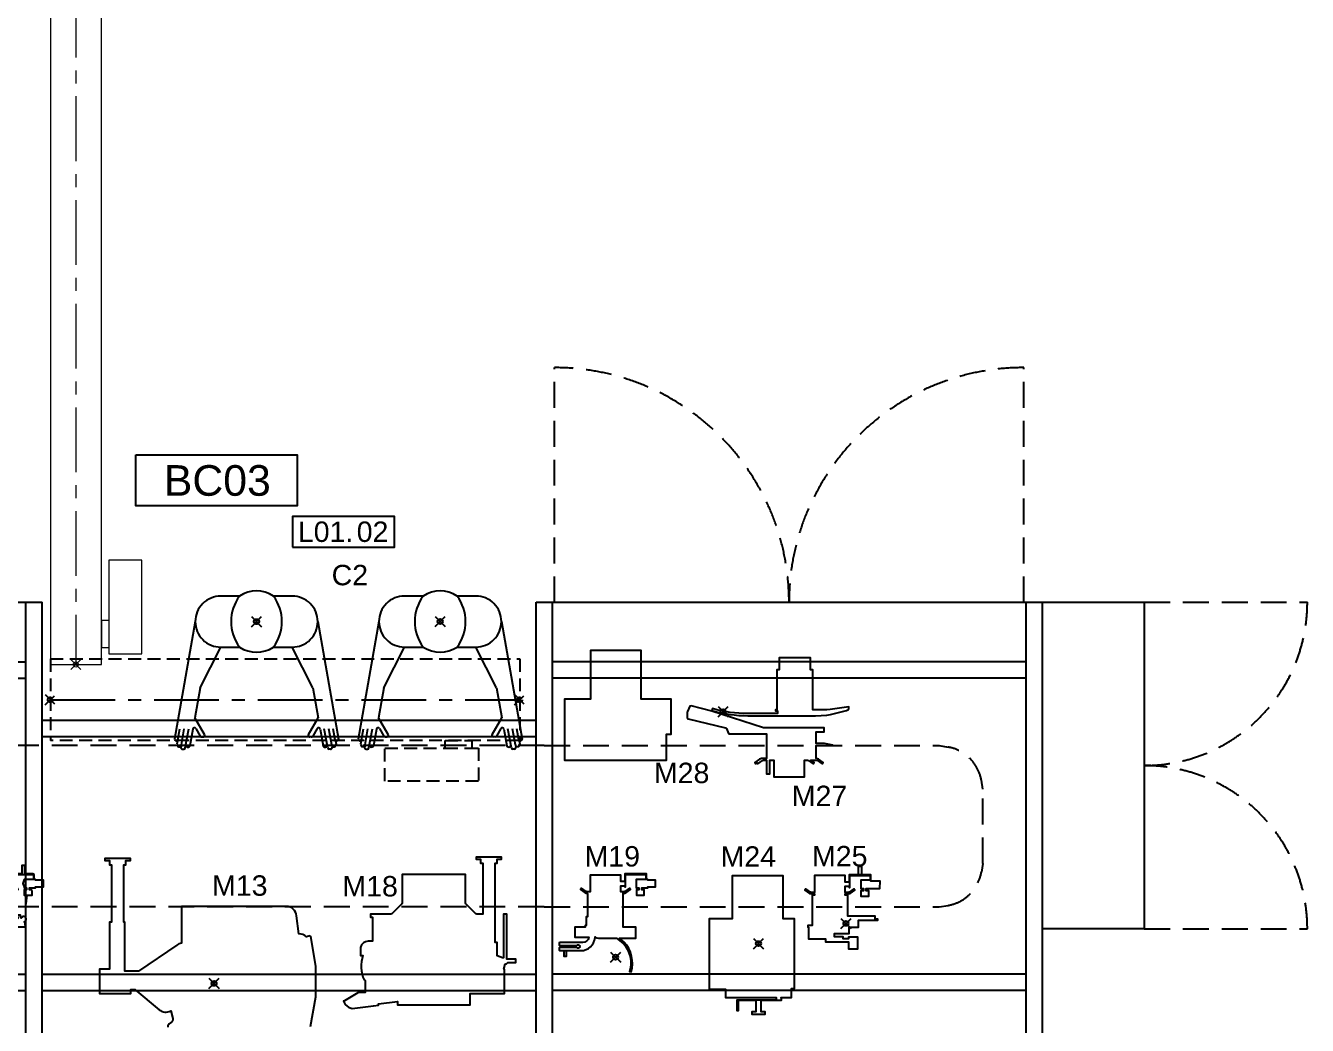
# Model space of a CAD drawing. Extents: x -3873 to 164127, y 7129 to 96529.
# Drawn here: x 92129 to 98409, y 55255 to 60154 of the extents above; entities that cross this region are included whole.
import ezdxf
from ezdxf.enums import TextEntityAlignment as Align

# ---------------------------------------------------------------- set-up
doc = ezdxf.new("R2010")
doc.units = 0
doc.header["$PDMODE"] = 35
doc.header["$PDSIZE"] = 25
doc.linetypes.add('CENTER', pattern=[50.8, 31.75, -6.35, 6.35, -6.35])
doc.linetypes.add('HIDDEN', pattern=[9.525, 6.35, -3.175])
doc.layers.get('0').update_dxf_attribs({"linetype": 'CONTINUOUS'})
doc.layers.add('DROPPOINTS', color=1, linetype='CONTINUOUS', plot=False)
for name, color, linetype in [('FENCING', 5, 'FENCELINE1'), ('KROMEKA', 1, 'CONTINUOUS'), ('LAYOUT', 90, 'CONTINUOUS'), ('LAYOUT optional expansion', 130, 'HIDDEN'), ('POSNR', 4, 'CONTINUOUS'), ('TEXT_RAPID', 4, 'CONTINUOUS')]:
    doc.layers.add(name, color=color, linetype=linetype)
doc.layers.add('LAYOUT Kromeka', color=1, linetype='CONTINUOUS', lineweight=5)
doc.styles.add('015_100', font='arial.ttf', dxfattribs={"height": 150})
doc.linetypes.add('FENCELINE1', pattern='A,6.35,-2.54,[133,ltypeshp.shx,S=2.54,R=0,X=-2.54,Y=0],-2.54,25.4', length=36.83)

# ---------------------------------------------------------------- blocks, each defined once
blk = doc.blocks.new('rapid3_m17')
at = {"color": 4, "ltscale": 5}
blk.add_lwpolyline([(37.5, 0), (-37.5, 0), (-37.5, -82), (-52.3, -82), (-57.2, -80.5), (-80.4, -64.2), (-85, -70.8), (-61.8, -87), (-52.3, -90), (-50, -90), (-50, -204.8), (-57.5, -204.8), (-57.5, -239.8), (-57.5, -247), (-62.5, -247), (-62.5, -255), (-112.1, -255), (-112.1, -304.6), (-43.1, -304.6, -0.360115), (-73.8, -330), (-185, -330, 0.414212), (-190, -335), (-190, -340, 0.414214), (-185, -345, 0), (-103.4, -345, -3.186322), (-103.4, -355), (-185, -355, 0.414214), (-190, -360), (-190, -365, 0.414214), (-185, -370), (-83.8, -370, 0.385852), (-12.8, -305.7), (-12.8, -302.5), (-12.8, -305.7), (-7, -307.1), (-4.6, -307.5), (4.2, -308.4), (91, -308.4), (123.2, -333.8, -0.268837), (155.9, -472.4), (163.6, -474.7, 0.268837), (129, -328.3), (105.9, -308.4), (186, -308.4), (186, -255), (125, -255), (125, -90), (125, -87.7), (127.3, -90), (136.8, -87), (160, -70.8), (155.4, -64.2), (132.2, -80.5), (127.3, -82), (112.5, -82), (112.5, -52), (132.5, -52), (132.5, -57), (135.5, -57), (135.5, 3), (235.5, 3), (235.5, -21.1), (188.5, -21.1), (188.5, -61.9), (201.5, -61.9), (201.5, -72.9), (189, -72.9), (189, -98.9), (228, -98.9), (228, -72.9), (215.5, -72.9), (215.5, -61.9), (245.5, -61.9), (245.5, -57.8), (283, -57.8), (283.3, -25.4), (245.5, -25.4), (245.5, -21.6), (238.5, -21.6), (238.5, 6), (132.5, 6), (132.5, -32), (112.5, -32), (112.5, 0), (37.5, 0)], format="xyb", dxfattribs=at)
blk.add_lwpolyline([(-166.5, -370), (-166.5, -398), (-153.5, -398), (-153.5, -370)], dxfattribs=at)
blk = doc.blocks.new('rapid3_m25')
at = {"color": 4, "ltscale": 5}
blk.add_lwpolyline([(153, 342.9), (76, 342.9), (76, 284.8), (65, 284.8), (65, 88.9), (58, 88.9), (58, 82.9), (68, 82.9), (68, 69.7), (-77, 69.7, -0.071068), (-250.6, 94.5), (-253.4, 84.9), (-253.4, 81.4), (-355.5, 108), (-361.6, 106.3), (-373, 80.8), (-374, 76.6), (-375.1, 68.8), (-375.1, 49.2), (-373.9, 46.6), (-370.3, 44.5), (-187.3, 0.6), (-184.8, -0.5), (-182.8, -2.9), (-173, -27.5), (-170.1, -29.9), (13.5, -29.9), (13.5, -150), (-8, -150), (-10.3, -150), (-19.8, -153), (-43, -169.2), (-38.4, -175.8), (-31.7, -171.1), (-28.4, -175.8), (-5.2, -159.5), (-0.3, -158), (13.5, -158), (13.5, -226), (29.5, -226), (29.5, -158), (49.5, -158), (49.5, -240), (199.5, -240), (199.5, -158), (214.3, -158), (219.2, -159.5), (242.4, -175.8), (247, -169.2), (231, -158), (255, -158), (264.2, -159.5), (287.4, -175.8), (292, -169.2), (268.8, -153), (259.3, -150), (257, -150), (257, -86.5), (338, -86.5), (338.4, -84.6), (298, -76.5), (257, -76.5), (257, -20), (297, -20), (297, 0), (0, 0), (-253.4, 81.4), (-253.4, 84.9, 0.071068), (-77, 59.7), (253.3, 59.7), (309.7, 63), (328, 66), (405.8, 85.1), (415.8, 89.7), (418, 93.6), (418, 103.3), (326.6, 89.4), (309.3, 88), (241, 88.9), (241, 284.8), (230, 284.8), (230, 342.9), (153, 342.9)], format="xyb", dxfattribs=at)
blk = doc.blocks.new('rapid3_m23')
at = {"color": 4, "ltscale": 5}
for points in [[(-37.5, 0), (37.5, 0), (37.5, 82), (52.3, 82), (58.2, 80.5), (80.4, 64.2), (85, 70.8), (61.8, 87), (52.3, 90), (37.5, 90), (37.5, 95), (50, 95), (50, 244.8), (70.5, 244.8), (70.5, 252.8), (67, 252.8), (67, 309.8), (-16.5, 309.8), (-16.5, 324.8), (-128.1, 324.8), (-128.1, 358.3), (-174.6, 358.3), (-174.6, 301.3), (-128.1, 301.3), (-128.1, 309.8), (-102.7, 309.8), (-102.7, 299.8), (-59.4, 299.8), (-59.4, 284.3), (-128.5, 284.3), (-131.2, 284.3), (-131.2, 252.8), (-177.5, 252.8), (-177.5, 218.3), (-272.5, 218.3), (-272.5, 213.3), (-260, 213.3), (-260, 199.3), (-127, 199.3), (-127, 199.3), (-125, 199.3), (-125, 95), (-112.5, 95), (-112.5, 90), (-127.3, 90), (-136.8, 87), (-160, 70.8), (-155.4, 64.2), (-132.2, 80.5), (-127.4, 82), (-112.5, 82), (-112.5, 52), (-132.5, 52), (-132.5, 58.6), (-135.5, 58.6), (-135.5, 58.5), (-135.5, -1.4), (-235.5, -1.4), (-235.5, 22.7), (-188.5, 22.7), (-188.5, 63.5), (-201.5, 63.5), (-201.5, 74.5), (-189, 74.5), (-189, 100.5), (-228, 100.5), (-228, 74.5), (-215.5, 74.5), (-215.5, 63.5), (-283, 63.5), (-283.3, 26.9), (-238.5, 26.9), (-238.5, -4.4), (-132.5, -4.4), (-132.5, 32), (-112.5, 32), (-112.5, 0), (-37.5, 0)], [(-178, -4.4), (-178, -45.7), (-193.1, -45.7), (-193.1, -4.4)]]:
    blk.add_lwpolyline(points, dxfattribs=at)
blk = doc.blocks.new('rapid3_m22')
at = {"color": 4, "ltscale": 5}
blk.add_lwpolyline([(-179.5, 421.5), (-179.5, 555), (-164.5, 555), (-164.5, 598), (-113.6, 598), (-115, 598), (-115, 612), (-15, 612), (-14.8, 665.9), (-35.5, 665.9), (-35.5, 680.2), (27.5, 680.2), (27.5, 666), (7, 666), (7, 612), (96, 612), (96, 662), (100, 662), (100, 608), (-93, 608), (-93, 598), (156.5, 598), (156.5, 558), (236, 558), (236, 210), (124, 210), (124, 0), (-124, 0), (-124, 210), (-179.5, 210), (-179.5, 421.5)], dxfattribs=at)
blk = doc.blocks.new('general_Man')
at = {"color": 4, "ltscale": 10}
for p, q in [((-299.99953, 0.000199), (-401.47473, 575.493299)), ((-385.40713, 576.509899), (-389.63593, 600.493199)), ((-386.02833, 580.033199), (-376.32453, 524.999899)), ((-368.29873, 604.256399), (-370.27993, 615.493199)), ((-368.29873, 604.256399), (-354.32353, 524.999899)), ((-362.30313, 624.999599), (-356.75213, 624.999599)), ((-348.77513, 618.306199), (-332.32273, 524.999899)), ((-311.67513, 526.916299), (-326.02633, 608.306199)), ((299.99957, 0.000199), (401.47477, 575.493299)), ((311.67517, 526.916299), (326.02637, 608.306199)), ((348.77517, 618.306199), (332.32277, 524.999899)), ((368.29877, 604.256399), (354.32357, 524.999899)), ((362.30317, 624.999599), (356.75217, 624.999599)), ((368.29877, 604.256399), (370.27997, 615.493199)), ((386.02837, 580.033199), (376.32457, 524.999899)), ((385.40717, 576.509899), (389.63597, 600.493199)), ((-254.78103, 552.849899), (-301.86733, 471.293899)), ((-296.68333, 524.272899), (-275.50803, 560.949699)), ((-268.49323, 564.999699), (-261.79583, 564.999699)), ((254.78107, 552.849899), (301.86737, 471.293899)), ((268.49327, 564.999699), (261.79587, 564.999699)), ((296.68337, 524.272899), (275.50807, 560.949699)), ((-276.07183, 324.999599), (-301.86733, 471.293899)), ((276.07187, 324.999599), (301.86737, 471.293899)), ((-276.07183, 324.999599), (-174.99953, 124.999999)), ((276.07187, 324.999599), (174.99957, 124.999999)), ((-82.91533, 124.999999), (-174.99953, 124.999999)), ((174.99957, 124.999999), (82.91537, 124.999999)), ((-174.99953, -124.999701), (-82.91533, -124.999701)), ((82.91537, -124.999701), (174.99957, -124.999701))]:
    blk.add_line(p, q, dxfattribs=at)
for centre, radius, start, end in [((-393.49808, 576.9), 8.099991, 22.755692, 190.0014109999), ((-378.96762, 602.374638), 10.833356, 10.0028559999, 190.001707), ((-362.303425, 616.9), 8.099941, 89.9979110001, 190.002286), ((-356.752426, 616.9), 8.100074, 9.9971180001, 89.9979030002), ((-335.851775, 604.519865), 10.333373, 10.008475, 190.002024), ((335.851775, 604.519865), 10.333373, 349.998014, 169.9914870001), ((356.752427, 616.9), 8.100074, 90.0018199999, 170.0028340001), ((362.303426, 616.9), 8.099941, 349.997762, 90.0018119999), ((378.96762, 602.374638), 10.833356, 349.9983289999, 169.997108), ((393.498081, 576.9), 8.099991, 349.9986369999, 157.2442009999), ((-303.698518, 528.323016), 8.099951, 190.0015679999, 330.000638), ((-268.493442, 556.9), 8.0999, 89.9985000002, 150.0010740001), ((-261.796176, 556.9), 8.100061, 330.0005840001, 89.9975530001), ((261.796177, 556.9), 8.100061, 90.0021710001, 209.9995550001), ((268.493443, 556.9), 8.0999, 29.9987879999, 90.001224), ((303.698519, 528.323016), 8.099951, 209.9995010001, 349.99848), ((0, 0), 149.999989, 56.4427700001, 123.5572180002), ((-175, 0), 124.9999, 89.999785, 179.9999089999), ((82.91562, 0), 207.665581, 142.991756, 217.0081790001), ((-82.91562, 0), 207.665581, 322.991828, 37.0082380001), ((175, 0), 125, 0.0000910001, 90.0001969999), ((-175, 0), 125, 179.9999089999, 270.000215), ((175, 0), 124.9999, 269.9998030001, 0.0000910001), ((0, 0), 149.999989, 236.4427189999, 303.5572929998)]:
    blk.add_arc(centre, radius, start, end, dxfattribs=at)
at = {"color": 5, "ltscale": 10}
blk.add_point((0, 0), dxfattribs=at)
blk = doc.blocks.new('rapid3_m11')
at = {"color": 4, "ltscale": 5}
blk.add_lwpolyline([(0, 0), (-75, 0), (-75, -82), (-89.8, -82), (-94.7, -80.5), (-117.9, -64.2), (-122.5, -70.8), (-99.3, -87), (-89.8, -90), (-87.5, -90), (-87.5, -199.3), (-119.5, -199.3), (-119.5, -208.8), (-119.5, -213.3), (-165, -213.3), (-165, -218.3), (-92.5, -218.3), (-92.5, -244.8), (-122.5, -244.8), (-122.5, -267.8), (-204, -267.8), (-211.1, -270.7), (-214, -277.8), (-214, -288.2), (-248.1, -282.4), (-268.9, -276.6), (-347.5, -238.5, 0.810192), (-351.9, -247.8, -0.00347), (-273.2, -285.7), (-263.2, -289.3), (-249.7, -292.3), (-214, -298.3), (-214, -313.8), (-211.1, -320.8), (-204, -323.8), (-114, -323.8), (-106.9, -326.7), (-104, -333.8), (-104, -335.3), (-101.1, -343.8), (-94, -346.8), (-84, -346.8), (-84, -346.8), (-76.9, -343.8), (-74, -336.8), (-74, -321.9), (-42.6, -327.1), (-37, -327.6), (113, -327.7), (113, -317.5), (-37, -317.5), (-41, -317.3), (-74, -311.6), (-74, -267.8), (-97.5, -267.8), (-97.5, -252.8), (58.5, -252.8), (58.5, -268.5), (59.4, -274.4), (59.4, -299.8), (0.1, -299.8), (0.1, -297.7), (-1.3, -295.8), (-9.8, -293.1), (-12.8, -290.5), (-20.3, -258), (-24.5, -254.8), (-44.9, -254.8), (-49.7, -258.4), (-49.9, -310.1), (-46, -314.6), (-24.9, -314.8), (-1.3, -313.3), (-0.1, -312.2), (-0.1, -309.8), (100.1, -309.8), (100.1, -299.8), (90.5, -299.8), (90.6, -274.4), (91.5, -268.5), (91.5, -252.8), (157.7, -252.8), (157.7, -244.8), (156.5, -244.8), (156.5, -234.8), (154, -229.8), (154, -227.2, 1.474705), (137.5, -210.9), (137.5, -209), (136.4, -208.8), (135.9, -208.1), (135.9, -206.8), (135.7, -206.4), (135.4, -206.3), (134, -206.3), (134, -196.1), (119.9, -196.1, 0.955522), (121, -205.1), (121, -213.3), (92.5, -213.3), (92.5, -206.8), (90.5, -204.8), (87.5, -204.8), (87.5, -95), (75, -95), (75, -90), (89.8, -90), (99.3, -87), (122.5, -70.8), (117.9, -64.2), (94.7, -80.5), (89.8, -82), (75, -82), (75, -52), (95, -52), (95, -57), (98, -57), (98, -1), (99.2, 1.8), (102, 3), (194, 3), (196.8, 1.8), (198, -1), (198, -21.1), (151, -21.5), (144.9, -41.5), (151, -57.8), (151, -61.5), (151, -61.9), (164, -61.9), (164, -72.9), (154.5, -72.9), (152.4, -72.9), (151.5, -75.9), (151.5, -98.4), (151.5, -98.4), (152, -98.9), (162.9, -98.9), (158.5, -140.5), (162.4, -140.9), (166.9, -98.9), (190, -98.9), (190.4, -98.8), (190.5, -98.4), (190.5, -75.9), (189.6, -73.8), (187.5, -72.9), (178, -72.9), (178, -61.9), (208, -61.9), (208, -57.6), (246.5, -57.6), (246.8, -25.4), (208.2, -25.4), (207.5, -25.4), (207.5, -21.6), (201, -21.6), (201, -1), (198.9, 3.9), (194, 6), (155.5, 6), (155.5, 47.2), (140.5, 47.2), (140.5, 6), (102, 6), (97.1, 3.9), (95, -1), (95, -32), (75, -32), (75, 0), (0, 0)], format="xyb", dxfattribs=at)
blk = doc.blocks.new('deboning_rapid43_C2')
at = {"color": 4, "linetype": 'HIDDEN', "ltscale": 20}
for p, q in [((5219.8, 1097.4), (5219.8, 2247.4)), ((7519.8, 1097.4), (7519.8, 2247.4)), ((8109.6, 1097.6), (8909.6, 1097.6)), ((5169.9, 395.7), (0.1, 395.7)), ((5169.9, 395.7), (7106.2, 395.7)), ((7106.2, 395.7), (7149.1, 388.2)), ((7319.7, 182.3), (7312.1, 225.1)), ((7319.7, -181.8), (7319.7, 182.3)), ((7319.7, -181.8), (7312.1, -224.7)), ((5169.9, -395.3), (0.1, -395.3)), ((5169.9, -395.3), (7106.2, -395.3)), ((7106.2, -395.3), (7149.1, -387.7)), ((8109.6, -502.4), (8909.6, -502.4))]:
    blk.add_line(p, q, dxfattribs=at)
at = {"ltscale": 20}
for p, q in [((2630.1, -1102.4), (2630.1, 1097.6)), ((2630.1, 1097.6), (2710.1, 1097.6)), ((2710.1, -1102.4), (2710.1, 1097.6)), ((5130.1, -1102.4), (5130.1, 1097.6)), ((5130.1, 1097.6), (5210.1, 1097.6)), ((5210.1, -1102.4), (5210.1, 1097.6)), ((7529.6, 1097.6), (7529.6, -1102.4)), ((7529.6, 1097.6), (8109.6, 1097.6)), ((7609.6, 1097.6), (7609.6, -1102.4)), ((8109.6, 1097.6), (8109.6, -502.4)), ((-469.4, 805), (2630.1, 805)), ((7529.6, 805), (5210.1, 805)), ((-389.4, 725), (2630.1, 725)), ((7529.6, 725), (5210.1, 725)), ((2710.1, 520), (5130.1, 520)), ((2710.1, 440), (5130.1, 440)), ((8109.6, -502.4), (7609.6, -502.4)), ((-389.4, -724.7), (2630.1, -724.7)), ((2710.1, -724.7), (5130.1, -724.7)), ((7529.6, -724.7), (5210.1, -724.7)), ((-469.4, -804.7), (2630.1, -804.7)), ((2710.1, -804.7), (5130.1, -804.7)), ((7529.6, -804.7), (5210.1, -804.7))]:
    blk.add_line(p, q, dxfattribs=at)
at = {"color": 4, "ltscale": 20}
blk.add_lwpolyline([(5586, 323.1), (5769.8, 323.1), (5769.8, 452.1), (5792.7, 452.1), (5792.7, 623.1), (5644.8, 623.1), (5644.8, 861.6), (5396.3, 861.6), (5396.3, 623.1), (5269.8, 623.1), (5269.8, 323.1), (5586, 323.1)], dxfattribs=at)
for points in [[(4025.6, -981.7), (4051.5, -835), (4051.6, -685), (4026.1, -539.8), (4021.5, -537.5), (4005, -541.7, 0.203021), (3968.3, -527.5), (3956.2, -439, 0.398104), (3905.9, -392.5), (3392.7, -392.5), (3392.7, -573.1, 0.128825), (3369.1, -583.3), (3182.5, -709.5), (3114.6, -709.5), (3115.6, -469.5), (3110.2, -469.5), (3110.2, -188.5), (3120.8, -188.5), (3120.8, -168.5), (3142.6, -168.5), (3142.6, -158.5), (3017.6, -158.5), (3017.6, -168.5), (3039.3, -168.5), (3039.3, -188.5), (3050, -188.5), (3050, -469.5), (3040.1, -469.5), (3040.1, -699.5), (2991.1, -699.5), (2991.1, -819.5), (3145.1, -819.5), (3145.1, -799.5), (3164.9, -799.5), (3283.4, -898.9, 0.309377), (3339.8, -904.5), (3349.6, -941.2, -0.378115), (3337.7, -965.2, 0.298797), (3325.1, -984)], [(4629.1, -236.5), (4474.1, -236.5), (4474.1, -374.9), (4472.3, -379.3), (4422.9, -428.7), (4418.6, -430.5), (4319.1, -430.5), (4319.1, -445.5), (4329.1, -445.5), (4329.1, -563.4), (4308, -563.4, 0.345599), (4270, -593.2), (4270, -633.4), (4281.6, -633.4, 0.177258), (4287.3, -753.1), (4292.1, -755.9), (4292.1, -814.5), (4265.7, -814.5), (4257.4, -816.7), (4191, -855.1), (4186.6, -857.6), (4195.4, -872.7), (4213, -887.5), (4219.7, -890.3), (4229.1, -893.6), (4333.5, -880.4), (4358.4, -877.3), (4357.4, -869.8), (4451.6, -858), (4451.6, -874.5), (4806.6, -874.5), (4806.6, -819.5), (4976.1, -819.5), (4976.1, -704.5), (4974.7, -701), (4972.1, -699.6), (4978.6, -675, 0.270162), (4991.5, -668.2), (5031.1, -668.2), (5031.1, -651), (4986.6, -651), (4986.6, -430.7), (4970.6, -430.7), (4970.6, -644.5), (4966.5, -644.5), (4939.1, -634.5), (4939.1, -569.5), (4929.3, -569.5), (4929.3, -181.5), (4939.9, -181.5), (4939.9, -161.5), (4961.6, -161.5), (4961.6, -151.5), (4836.6, -151.5), (4836.6, -161.5), (4858.4, -161.5), (4858.4, -181.5), (4869, -181.5), (4869, -430.5), (4839.7, -430.5), (4835.4, -428.7), (4785.9, -379.3), (4784.6, -377.3), (4784.1, -374.9), (4784.1, -236.5), (4629.1, -236.5)]]:
    blk.add_lwpolyline(points, format="xyb", dxfattribs=at)
at = {"color": 4, "linetype": 'HIDDEN', "ltscale": 20}
for centre, radius, start, end in [((5219.8, 1097.4), 1150, 0, 90), ((7519.8, 1097.4), 1150, 90, 180), ((8109.6, 1097.6), 800, 270, 0), ((7114.2, 190.2), 201, 9.99993, 79.99997), ((8109.6, -502.4), 800, 0, 90), ((7114.2, -189.8), 201, 280.00003, 349.99995)]:
    blk.add_arc(centre, radius, start, end, dxfattribs=at)
at = {"layer": 'DROPPOINTS', "color": 5, "ltscale": 20}
for p in [(6046.7, 561.3), (6648.5, -476.1), (6648.5, -476.1), (6220.1, -574.9), (5520.1, -641.5), (3552.4, -770)]:
    blk.add_point(p, dxfattribs=at)
at = {"layer": 'FENCING', "color": 5, "linetype": 'FENCELINE1', "ltscale": 5}
for p, q in [((124.7, 1094.9), (2630.1, 1097.6)), ((5210.1, 1097.6), (7529.6, 1097.6))]:
    blk.add_line(p, q, dxfattribs=at)
at = {"ltscale": 20, "rotation": 180}
for p in [(3760.3, 1002.8), (4660.3, 1003.1)]:
    blk.add_blockref('general_Man', p, dxfattribs=at)
at = {"color": 4}
for name, p in [('rapid3_m25', (6245.4, 482.2)), ('rapid3_m11', (2470, -239.2)), ('rapid3_m17', (5432.6, -239.2))]:
    blk.add_blockref(name, p, dxfattribs=at)
at = {"color": 4, "rotation": 180}
for name, p in [('rapid3_m22', (6216.1, -241.8)), ('rapid3_m23', (6532.4, -241.8))]:
    blk.add_blockref(name, p, dxfattribs=at)
at = {"layer": 'TEXT_RAPID', "color": 4, "linetype": 'Continuous', "ltscale": 20, "style": '015_100'}
for s, p in [('C2', (4128.5, 1180.9)), ('M28', (5707.8, 211.6)), ('M27', (6383.2, 98.8)), ('M19', (5367.9, -197.2)), ('M24', (6034.3, -198.1)), ('M25', (6482.4, -196.3)), ('M13', (3542.6, -340.4)), ('M18', (4181.3, -343.8))]:
    blk.add_text(s, height=100, dxfattribs=at).set_placement(p)
blk = doc.blocks.new('*U179')
at = {"ltscale": 10}
for p, q in [((4500, 505), (2900, 505)), ((2900, 505), (2900, 255)), ((4500, 255), (4500, 505)), ((2900, 255), (4500, 255)), ((5055, -300), (5305, -300)), ((5055, -300), (5055, -4100)), ((5305, -4100), (5305, -300)), ((5341.5, -3884), (5341.5, -4016)), ((5055, -4100), (5305, -4100))]:
    blk.add_line(p, q, dxfattribs=at)
at = {"color": 4, "linetype": 'CENTER', "ltscale": 10}
blk.add_lwpolyline([(2900, 380), (4500, 380, -0.414214), (5180, -300), (5180, -4100)], format="xyb", dxfattribs=at)
at = {"ltscale": 10}
blk.add_lwpolyline([(5341.5, -4047.5), (5503.5, -4047.5), (5503.5, -3588.5), (5341.5, -3588.5), (5341.5, -3884), (5305, -3884), (5305, -4016), (5341.5, -4016), (5341.5, -4047.5)], dxfattribs=at)
for radius in [805, 555]:
    blk.add_arc((4500, -300), radius, 0, 90, dxfattribs=at)
at = {"color": 5, "ltscale": 10}
for p in [(2900, 380), (5180, -4100)]:
    blk.add_point(p, dxfattribs=at)
blk = doc.blocks.new('deboning_rapid3_compact_conv_infeed')
at = {"ltscale": 10}
for p, q in [((-1010.2, -182.8), (-1010.2, -582.8)), ((-1010.2, -182.8), (1289.8, -182.8)), ((1289.8, -182.8), (1289.8, -582.8)), ((1289.8, -582.8), (-1010.2, -582.8)), ((923.8, -619.3), (1055.8, -619.3))]:
    blk.add_line(p, q, dxfattribs=at)
at = {"color": 4, "linetype": 'CENTER', "ltscale": 10}
blk.add_lwpolyline([(-1010.2, -382.8), (1289.8, -382.8)], dxfattribs=at)
at = {"ltscale": 10}
blk.add_lwpolyline([(1087.3, -619.3), (1087.3, -781.3), (628.3, -781.3), (628.3, -619.3), (923.8, -619.3), (923.8, -582.8), (1055.8, -582.8), (1055.8, -619.3), (1087.3, -619.3)], dxfattribs=at)
at = {"color": 5, "ltscale": 20}
blk.add_point((0, 0), dxfattribs=at)
at = {"color": 5, "ltscale": 10}
for p in [(-1010.2, -382.8), (1289.8, -382.8)]:
    blk.add_point(p, dxfattribs=at)
blk = doc.blocks.new('General_posnr_deboning')
at = {"layer": 'POSNR', "color": 4, "linetype": 'Continuous'}
blk.add_lwpolyline([(-250, -75), (250, -75), (250, 75), (-250, 75)], close=True, dxfattribs=at)
at = {"layer": 'POSNR', "color": 4, "linetype": 'Continuous', "style": '015_100', "flags": 8}
for tag, p in [('L01.', (-88.2, 0)), ('XX', (141.8, 0))]:
    blk.add_attdef(tag, text='', height=100, dxfattribs=at).set_placement(p, align=Align.MIDDLE)
blk = doc.blocks.new('_KROMEKA_POSNR')
at = {"layer": 'KROMEKA', "linetype": 'Continuous'}
blk.add_lwpolyline([(-3.992, -1.25), (3.912, -1.25), (3.912, 1.25), (-3.992, 1.25)], close=True, dxfattribs=at)
at = {"layer": 'KROMEKA', "linetype": 'Continuous', "style": '015_100'}
blk.add_attdef('POSNR', text='', height=1.5, dxfattribs=at).set_placement((0, 0), align=Align.MIDDLE)

msp = doc.modelspace()

# ---------------------------------------------------------------- block references
at = {"layer": 'LAYOUT', "ltscale": 20}
msp.add_blockref('deboning_rapid43_C2', (89499.7, 56230.7), dxfattribs=at)
at = {"layer": 'LAYOUT Kromeka', "ltscale": 20}
msp.add_blockref('*U179', (87194.8, 61123.3), dxfattribs=at)
ref = msp.add_blockref('_KROMEKA_POSNR', (93068, 57925.2), dxfattribs=dict(at, xscale=-100, yscale=100, zscale=100, rotation=180))
ref.add_attrib('POSNR', 'BC03', dxfattribs={"layer": 'KROMEKA', "linetype": 'Continuous', "height": 150, "style": '015_100'}).set_placement((93068, 57925.2), align=Align.MIDDLE)
at = {"layer": 'LAYOUT optional expansion', "ltscale": 20}
msp.add_blockref('deboning_rapid3_compact_conv_infeed', (93260, 57233.5), dxfattribs=at)
at = {"layer": 'POSNR', "ltscale": 20}
ref = msp.add_blockref('General_posnr_deboning', (93686.9, 57673.9), dxfattribs=at)
ref.add_attrib('L01.', 'L01.', dxfattribs={"color": 4, "linetype": 'Continuous', "ltscale": 20, "height": 100, "style": '015_100'}).set_placement((93598.7, 57673.9), align=Align.MIDDLE)
ref.add_attrib('XX', '02', dxfattribs={"color": 4, "linetype": 'Continuous', "ltscale": 20, "height": 100, "style": '015_100'}).set_placement((93828.7, 57673.9), align=Align.MIDDLE)

doc.saveas('drawing.dxf')
